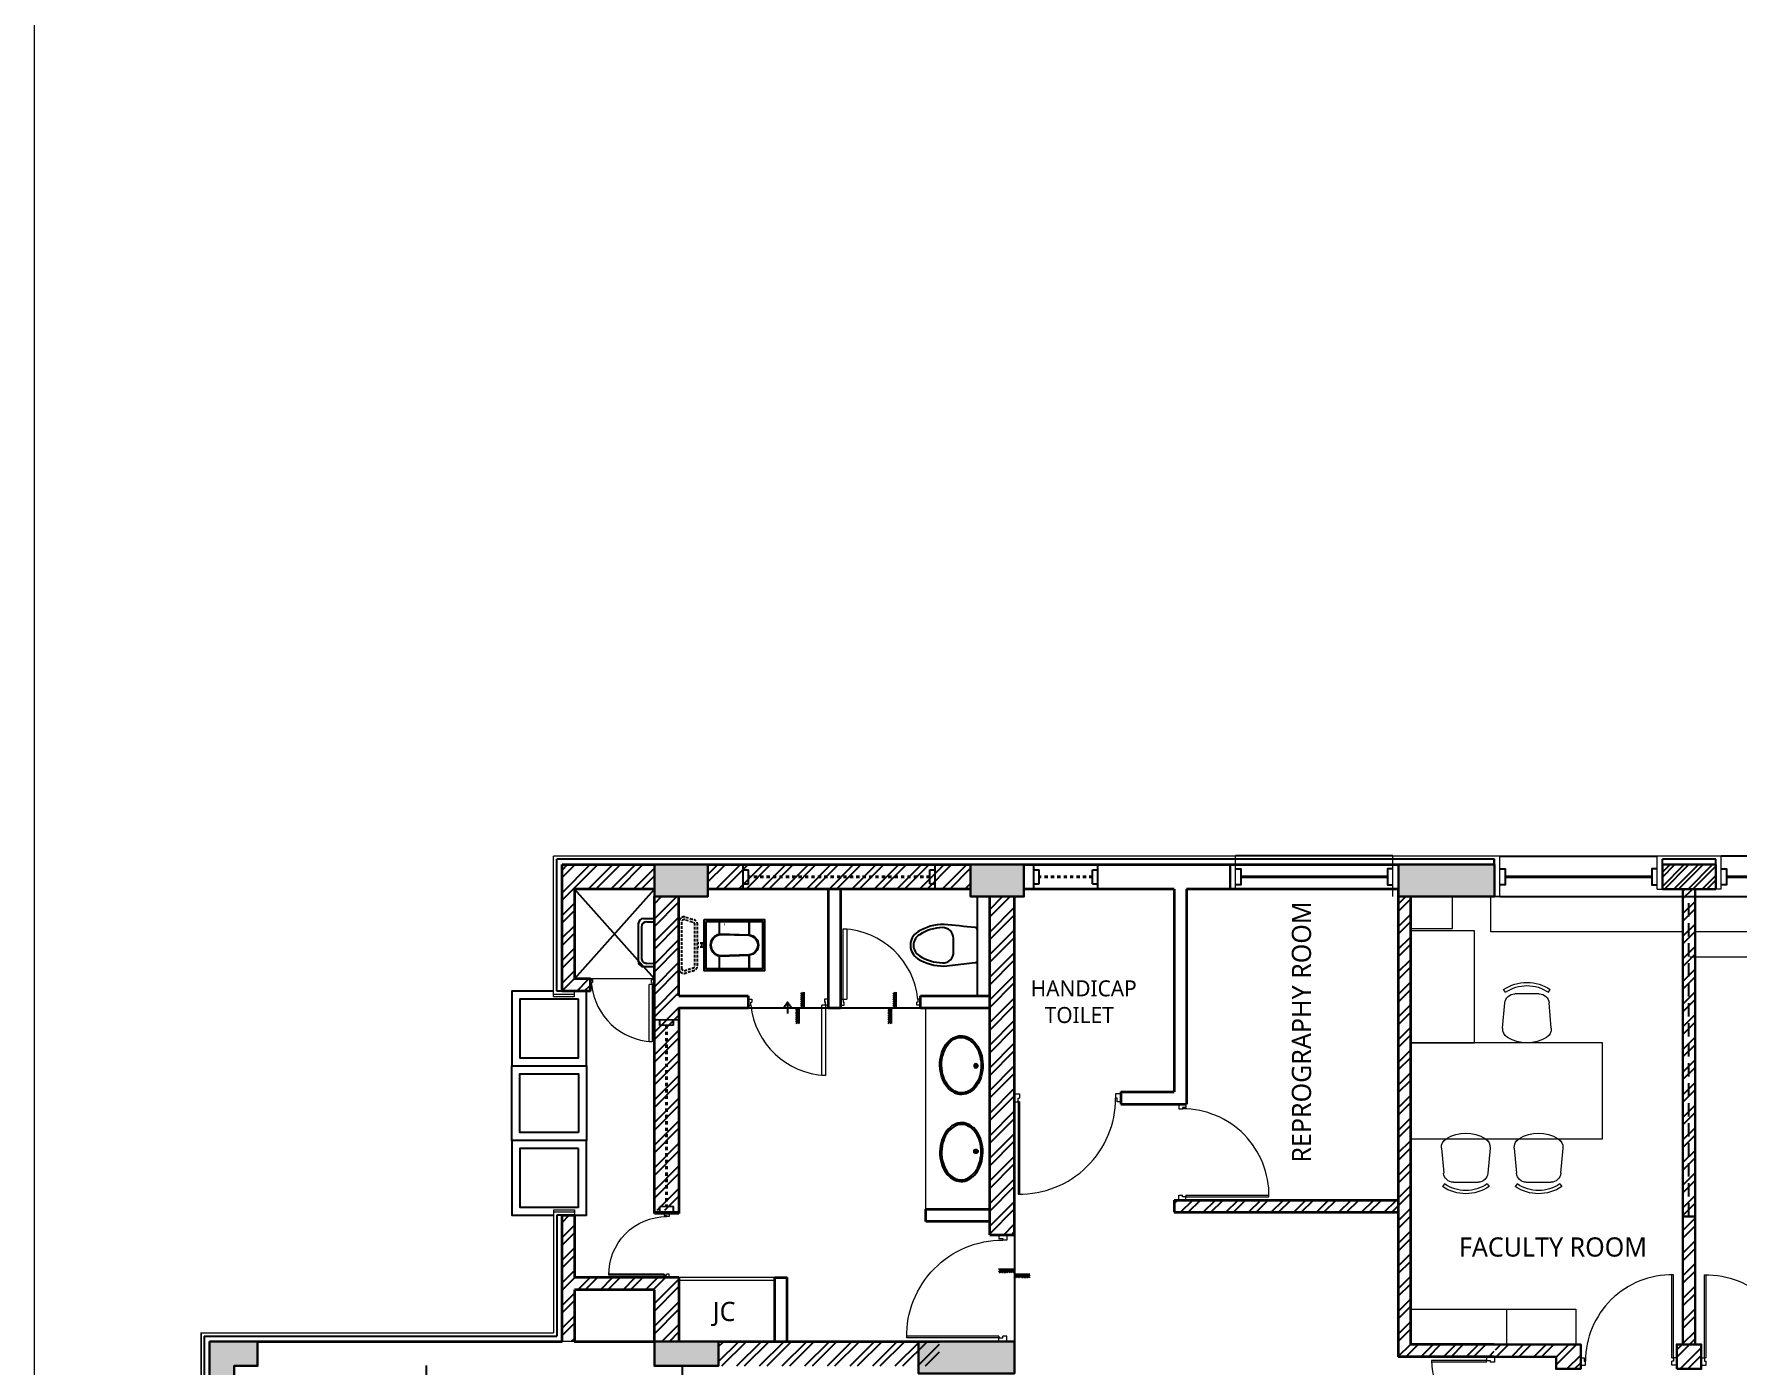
# Model space of a CAD drawing. Header units: millimetres. Extents: x 897770 to 1185420, y -692043 to -233237.
# Drawn here: x 898103 to 914076, y -358381 to -345895 of the extents above; entities that cross this region are included whole.
import ezdxf
from ezdxf.enums import TextEntityAlignment as Align

# ---------------------------------------------------------------- set-up
doc = ezdxf.new("R2010")
doc.units = ezdxf.units.MM
doc.header["$MEASUREMENT"] = 0
doc.header["$PDMODE"] = 67
for name, pattern in [('Dash', [6, 3, -3]), ('DASHED', [0.75, 0.5, -0.25]), ('HIDDEN', [0.375, 0.25, -0.125])]:
    doc.linetypes.add(name, pattern=pattern)
doc.layers.get('Defpoints').update_dxf_attribs({"color": 6})
for name, color, linetype in [('A-Anno Tags', 6, 'Continuous'), ('A-Elevation', 4, 'Continuous'), ('A-Sanitory', 8, 'Continuous'), ('A-Wall Patt', 8, 'Continuous'), ('A-Window', 4, 'Continuous'), ('S-Conc Patt', 9, 'Continuous')]:
    doc.layers.add(name, color=color, linetype=linetype)
for name, color, linetype, lineweight in [('A-Detail Lines', 8, 'Continuous', 25), ('A-Door', 4, 'Continuous', 9), ('A-Wall Sec', 1, 'Continuous', 30), ('A-WIN', 5, 'Continuous', 25), ('Ann_TitleBlock 2', 5, 'Continuous', 25), ('Anno_Tittleblock', 5, 'Continuous', 13), ('DW Tags', 7, 'Continuous', 13), ('ele l', 6, 'Continuous', 15), ('Fire pipe', 80, 'Continuous', 15), ('frntr', 32, 'Continuous', 13), ('I-Furniture', 34, 'Continuous', 13), ('P-SANR-FIXT', 6, 'Continuous', 9), ('S-Concrete', 40, 'Continuous', 30), ('ST CLADDING PLAN', 6, 'Continuous', 9), ('text', 7, 'Continuous', 5)]:
    doc.layers.add(name, color=color, linetype=linetype, lineweight=lineweight)
doc.styles.get("Standard").update_dxf_attribs({"font": 'trebuc.ttf'})
doc.styles.add('TITLE', font='swissel.ttf', dxfattribs={"height": 4.3})
doc.dimstyles.new('IIITD_WD_M @ 50', dxfattribs={"dimscale": 50, "dimtxt": 2, "dimasz": 0.5, "dimexe": 0.5, "dimexo": 0.25, "dimgap": 0.3, "dimtad": 1, "dimdec": 0, "dimrnd": 1, "dimzin": 0, "dimdsep": 46, "dimtxsty": 'Standard', "dimblk": 'ARCHTICK', "dimcen": 0.2, "dimdle": 1, "dimclrd": 8, "dimclre": 9, "dimadec": 0, "dimazin": 0, "dimtfac": 1, "dimtdec": 0, "dimtofl": 0, "dimtmove": 0, "dimatfit": 0, "dimfxl": 1, "dimtolj": 1, "dimtzin": 0, "dimlwd": -1, "dimlwe": -1, "dimarcsym": 0})
pattern_1 = [(45, (675, 5e-08), (-106.066017, 106.066017), []), (45, (745.71, 5e-08), (-106.066017, 106.066017), [])]

# ---------------------------------------------------------------- blocks, each defined once
blk = doc.blocks.new('ERGWERGWRWRG')
at = {"layer": 'A-Wall Patt'}
h = blk.add_hatch(dxfattribs=at)
h.set_pattern_fill('ANSI32', color=256, scale=250, style=0)
h.set_pattern_definition([(45, (2e-08, 500), (-66.291261, 66.291261), []), (45, (44.19, 500), (-66.291261, 66.291261), [])])
h.paths.add_polyline_path([(913368, -353681), (913368, -353911), (913868, -353911), (913868, -353681)])
at = {"layer": 'A-Detail Lines'}
for p, q in [((913868, -353631, 0), (913368, -353631, 0)), ((913368, -353681, 0), (913368, -353631, 0)), ((913868, -353681, 0), (913868, -353631, 0))]:
    blk.add_line(p, q, dxfattribs=at)
at = {"layer": 'A-Wall Sec', "elevation": 0}
blk.add_lwpolyline([(913368, -353911), (913368, -353681), (913868, -353681), (913868, -353911)], close=True, dxfattribs=at)
blk.add_lwpolyline([(913368, -353911), (913368, -353681), (913868, -353681), (913868, -353911)], close=True, dxfattribs=at)
at = {"layer": 'A-WIN', "color": 2, "lineweight": 40}
blk.add_line((915868, -353796), (913968, -353796, 0), dxfattribs=at)
at = {"layer": 'A-WIN', "color": 2, "lineweight": 40, "elevation": 0}
blk.add_lwpolyline([(911893, -353796), (913268, -353796)], dxfattribs=at)
blk.add_lwpolyline([(911893, -353796), (913268, -353796)], dxfattribs=at)
at = {"layer": 'A-Window'}
for p, q in [((915918, -353601, 0), (913918, -353601, 0)), ((911843, -353981, 0), (915918, -353981))]:
    blk.add_line(p, q, dxfattribs=at)
at = {"layer": 'A-Window', "elevation": 0}
for points in [[(911843, -353601), (913318, -353601)], [(911843, -353721), (911893, -353721), (911893, -353871), (911843, -353871)], [(913318, -353721), (913268, -353721), (913268, -353871), (913318, -353871)], [(913918, -353721), (913968, -353721), (913968, -353871), (913918, -353871)], [(915918, -353721), (915868, -353721), (915868, -353871), (915918, -353871)]]:
    blk.add_lwpolyline(points, dxfattribs=at)
at = {"layer": 'ST CLADDING PLAN'}
for p, q in [((911843, -353981), (911843, -353601)), ((913318, -353911, 0), (913318, -353601, 0)), ((913918, -353601, 0), (913318, -353601, 0)), ((913918, -353911, 0), (913918, -353601, 0)), ((915918, -353981, 0), (915918, -353601, 0)), ((913318, -353911, 0), (913368, -353911, 0)), ((913918, -353911, 0), (913868, -353911, 0)), ((911843, -353981, 0), (911793, -353981)), ((915918, -353981), (915968, -353981))]:
    blk.add_line(p, q, dxfattribs=at)
blk = doc.blocks.new('VENT IIITD ACAD 1900')
at = {"layer": 'A-Window'}
for p, q in [((955419, -358755, 0), (955479, -358533, 0)), ((955466, -358581, 0), (955514, -358594, 0)), ((955481, -358720, 0), (955514, -358594, 0)), ((955432, -358707, 0), (955481, -358720, 0)), ((957123, -359160, 0), (957156, -359034, 0)), ((957156, -359034, 0), (957205, -359047, 0)), ((957158, -359221, 0), (957218, -358999, 0)), ((957123, -359160, 0), (957171, -359173, 0))]:
    blk.add_line(p, q, dxfattribs=at)
at = {"layer": 'A-Window', "color": 2, "linetype": 'Dash', "lineweight": 40, "ltscale": 10}
blk.add_line((957140, -359097, 0), (955497, -358657, 0), dxfattribs=at)
blk = doc.blocks.new('ERGTERGER')
at = {"layer": 'A-Window'}
for p, q in [((958058, -359462, 0), (958117, -359240, 0)), ((958104, -359288, 0), (958152, -359301, 0)), ((958119, -359427, 0), (958152, -359301, 0)), ((958070, -359414, 0), (958119, -359427, 0)), ((958602, -359556, 0), (958635, -359430, 0)), ((958635, -359430, 0), (958684, -359443, 0)), ((958637, -359617, 0), (958697, -359395, 0)), ((958602, -359556, 0), (958650, -359569, 0))]:
    blk.add_line(p, q, dxfattribs=at)
at = {"layer": 'A-Window', "color": 2, "linetype": 'Dash', "lineweight": 40, "ltscale": 10}
blk.add_line((958619, -359493, 0), (958136, -359364, 0), dxfattribs=at)
blk = doc.blocks.new('ABL_Door_S - 1000 x 2100-11-3 Second Floor Lvl')
at = {"layer": 'A-Door'}
blk.add_arc((-450, -2.5), 900, 269.04503, 0, dxfattribs=at)
at = {"layer": 'ele l'}
for p, q in [((-500, 37.5), (-450, 37.5)), ((-500, -37.5), (-500, 37.5)), ((-450, 37.5), (-450, -2.5)), ((450, 37.5), (450, -2.5)), ((500, 37.5), (450, 37.5)), ((500, -37.5), (500, 37.5)), ((-500, -37.5), (-465, -37.5)), ((-465, -2.5), (-450, -2.5)), ((-465, -37.5), (-465, -2.5)), ((-465, -37.5), (-465, -902.4)), ((-450, -37.5), (-465, -37.5)), ((-450, -37.5), (-450, -902.5)), ((465, -2.5), (450, -2.5)), ((465, -37.5), (465, -2.5)), ((500, -37.5), (465, -37.5))]:
    blk.add_line(p, q, dxfattribs=at)
blk = doc.blocks.new('Flush - 750 x 2100 mm-11-03_ff')
at = {"layer": 'A-Door'}
blk.add_arc((360, 24), 734, 185.7462, 267.6231, dxfattribs=at)
at = {"layer": 'ele l'}
for p, q in [((-395, 6), (-360, 6)), ((-395, 6), (-395, -50)), ((-360, 6), (-360, -24)), ((320, 6), (320, -24)), ((355, 6), (320, 6)), ((355, 6), (355, -50)), ((-395, -50), (-370, -50)), ((-370, -24), (-360, -24)), ((-370, -50), (-370, -24)), ((330, -50), (295, -50)), ((295, -710), (295, -50)), ((330, -24), (320, -24)), ((330, -50), (330, -24)), ((330, -50), (330, -710)), ((355, -50), (330, -50)), ((330, -710), (295, -710))]:
    blk.add_line(p, q, dxfattribs=at)
blk = doc.blocks.new('basin2')
for points in [[(278, -206, 0.12976), (261, -133, 0.106426), (201, -63, 0.084431), (116, -18, 0.073534), (7, 0, 0.073534), (-102, -14, 0.084431), (-188, -55, 0.106426), (-251, -122, 0.12976), (-272, -195, 0.12976), (-254, -269, 0.106426), (-194, -339, 0.084431), (-109, -383, 0.073534), (-1, -402, 0.073534), (108, -388, 0.084431), (195, -347, 0.106426), (258, -279, 0.12976)], [(263, -201, 0.119977), (247, -140, 0.106426), (192, -75, 0.084431), (111, -33, 0.073534), (7, -15, 0.073534), (-97, -28, 0.084431), (-180, -67, 0.106426), (-238, -130, 0.12976), (-257, -196, 0.009633), (-257, -201, 0.119977), (-240, -262, 0.106426), (-185, -327, 0.084431), (-104, -369, 0.073534), (0, -387, 0.073534), (104, -373, 0.084431), (187, -334, 0.106426), (245, -272, 0.12976), (263, -206, 0.009633)]]:
    blk.add_lwpolyline(points, format="xyb", close=True)
for radius in [17.8, 12.2]:
    blk.add_circle((-4, -64), radius)
blk = doc.blocks.new('weweewwer')
at = {"layer": 'A-Detail Lines'}
for p, q in [((958916, -372539, 0), (958848, -372521, 0)), ((958953, -372518, 0), (958856, -372492, 0)), ((958876, -372881, 0), (958951, -372600, 0)), ((958897, -372917, 0), (958988, -372579, 0)), ((958836, -372953, 0), (958740, -372927, 0)), ((958815, -372916, 0), (958747, -372898, 0))]:
    blk.add_line(p, q, dxfattribs=at)
for centre, start, end in [((958903, -372588, 0), 345, 75), ((958940, -372566, 0), 345, 75), ((958828, -372868, 0), 255, 345), ((958849, -372904, 0), 255, 345)]:
    blk.add_arc(centre, 50, start, end, dxfattribs=at)
blk = doc.blocks.new('WC India')
at = {"linetype": 'DASHED', "ltscale": 50}
for p, q in [((-1392966, 276690), (-1392966, 276740)), ((-1392930, 276690), (-1392930, 276740))]:
    blk.add_line(p, q, dxfattribs=at)
for points in [[(-1393213, 276866), (-1393188, 276790, 0.414214), (-1393138, 276740), (-1392758, 276740, 0.414214), (-1392708, 276790), (-1392683, 276866, 0.414214), (-1392733, 276916), (-1393163, 276916, 0.414214)], [(-1393188, 276866), (-1393163, 276790, 0.414214), (-1393138, 276765), (-1392758, 276765, 0.414214), (-1392733, 276790), (-1392708, 276866, 0.414214), (-1392733, 276891), (-1393163, 276891, 0.414214)]]:
    blk.add_lwpolyline(points, format="xyb", close=True, dxfattribs=at)
for points in [[(-1392708, 276678), (-1392708, 276114), (-1393188, 276114), (-1393188, 276678)], [(-1392726, 276660), (-1392726, 276132), (-1393170, 276132), (-1393170, 276660)]]:
    blk.add_lwpolyline(points, close=True)
blk.add_lwpolyline([(-1392966, 276678), (-1392966, 276702), (-1392930, 276702), (-1392930, 276678)])
blk.add_lwpolyline([(-1392842, 276534), (-1392850, 276258, -0.899983), (-1393044, 276258), (-1393054, 276533, -0.799392)], format="xyb", close=True)
at = {"layer": 'A-Detail Lines'}
blk.add_lwpolyline([(-1392848, 276533), (-1392856, 276258, -0.897689), (-1393038, 276259), (-1393048, 276533, -0.793494), (-1392848, 276533)], format="xyb", close=True, dxfattribs=at)
at = {"layer": 'S-Conc Patt'}
for p, q in [((-1393170, 276534), (-1393054, 276534)), ((-1392842, 276534), (-1392726, 276534)), ((-1393044, 276258), (-1393170, 276258)), ((-1393170, 276258), (-1393044, 276258)), ((-1392850, 276258), (-1392726, 276258)), ((-1392726, 276258), (-1392850, 276258))]:
    blk.add_line(p, q, dxfattribs=at)
blk = doc.blocks.new('_ArchTick')
at = {"color": 0, "linetype": 'ByBlock', "const_width": 0.15}
blk.add_lwpolyline([(-0.5, -0.5), (0.5, 0.5)], dxfattribs=at)
blk = doc.blocks.new('Big Door Garbage')
at = {"layer": 'A-Detail Lines', "lineweight": 18}
for centre, radius, start, end in [((-12515, 128703), 515, 270, 3.8969), ((-11085, 128703), 915, 177.8078, 270)]:
    blk.add_arc(centre, radius, start, end, dxfattribs=at)
at = {"layer": 'ele l', "lineweight": 18}
for p, q in [((-12550, 128778), (-12500, 128778)), ((-12550, 128703), (-12550, 128778)), ((-12500, 128778), (-12500, 128738)), ((-11100, 128778), (-11100, 128738)), ((-11050, 128778), (-11100, 128778)), ((-11050, 128703), (-11050, 128778)), ((-12550, 128703), (-12515, 128703)), ((-12515, 128738), (-12500, 128738)), ((-12515, 128703), (-12515, 128738)), ((-12515, 128703), (-12515, 128188)), ((-12499, 128703), (-12515, 128703)), ((-12499, 128703), (-12499, 128188)), ((-11101, 128703), (-11101, 127788)), ((-11101, 128703), (-11085, 128703)), ((-11085, 128738), (-11100, 128738)), ((-11085, 128703), (-11085, 128738)), ((-11050, 128703), (-11085, 128703)), ((-11085, 128703), (-11085, 127788))]:
    blk.add_line(p, q, dxfattribs=at)
blk = doc.blocks.new('A$C5A220077')
at = {"layer": 'A-WIN', "color": 2, "lineweight": 40, "elevation": 0}
for points in [[(-22, 13812), (-1397, 13812)], [(-22, 13812), (-1397, 13812)], [(-22, 312), (-1397, 312)], [(-22, 312), (-1397, 312)]]:
    blk.add_lwpolyline(points, dxfattribs=at)
at = {"layer": 'A-Window'}
blk.add_line((28, 497, 0), (-3432, 497, 0), dxfattribs=at)
at = {"layer": 'A-Window', "elevation": 0}
for points in [[(28, 14007), (-1447, 14007)], [(-1447, 13887), (-1397, 13887), (-1397, 13737), (-1447, 13737)], [(28, 13887), (-22, 13887), (-22, 13737), (28, 13737)], [(-1447, 237), (-1397, 237), (-1397, 387), (-1447, 387)], [(28, 237), (-22, 237), (-22, 387), (28, 387)], [(28, 117), (-1447, 117)]]:
    blk.add_lwpolyline(points, dxfattribs=at)
at = {"layer": 'ST CLADDING PLAN'}
for p, q in [((-1445, 14007, 0), (-1447, 14007, 0)), ((-1447, 13697, 0), (-1447, 14007, 0)), ((28, 13627, 0), (28, 14007, 0)), ((-1447, 13697, 0), (-1497, 13697, 0)), ((28, 497, 0), (28, 117, 0)), ((28, 497, 0), (78, 497, 0)), ((-1447, 427, 0), (-3432, 427, 0)), ((-1447, 427, 0), (-1497, 427, 0)), ((-1447, 427, 0), (-1497, 427, 0)), ((-1447, 427, 0), (-1447, 117, 0)), ((-1447, 427, 0), (-1447, 117, 0)), ((-1447, 427, 0), (-1447, 117, 0))]:
    blk.add_line(p, q, dxfattribs=at)
blk = doc.blocks.new('chair1')
at = {"layer": 'frntr'}
for p, q in [((-320, 228), (-84, 207)), ((16, 201), (42, 219)), ((1, 115), (1, -115)), ((-320, -228), (-84, -207)), ((16, -201), (42, -219))]:
    blk.add_line(p, q, dxfattribs=at)
for centre, radius, start, end in [((-108, 0), 351, 148.407, 211.593), ((-328, 135), 92.9, 85.0303, 148.407), ((-92, 115), 92.9, 0, 85.0303), ((-278, 0), 356, 325.6197, 34.3803), ((-278, 0), 387, 325.6197, 34.3803), ((-92, -115), 92.9, 274.9697, 0), ((-328, -135), 92.9, 211.593, 274.9697)]:
    blk.add_arc(centre, radius, start, end, dxfattribs=at)
blk = doc.blocks.new('IIITD WD A1- L Format Library')
at = {"layer": 'Anno_Tittleblock', "color": 5}
blk.add_lwpolyline([(0, -7.57), (775, -7.57), (775, 573.91), (0, 573.91)], close=True, dxfattribs=at)
at = {"style": 'TITLE'}
for tag, p, height in [('PROJECT NAME 1', (779.17, 137.4), 2.98), ('PROJECT NAME 2', (779.17, 132.23), 2.98), ('PROJECT_NAME_3', (779.17, 127.37), 2.98), ('1:100@A1', (818.06, 91.92), 2.25), ('A-2.03', (844.81, 84.28), 4), ('03.04.11', (821.96, 84.64), 2.25), ('AC', (827.5, 76.14), 2.25), ('A', (858.85, 75.94), 3.66)]:
    blk.add_attdef(tag, p, '', height=height, dxfattribs=at)
for p in [(780.3, 113.01), (780.3, 106.37)]:
    blk.add_attdef('FIRST FLOOR PLAN', text='', height=3.39, dxfattribs=at).set_placement(p, align=Align.TOP_LEFT)
blk = doc.blocks.new('block lft')
at = {"layer": 'S-Conc Patt'}
for points in [[(802865, -274226), (802865, -274526), (803365, -274526), (803365, -274226)], [(805830, -274226), (805830, -274526), (806330, -274526), (806330, -274226)], [(810740, -274526), (810740, -274226), (809840, -274226), (809840, -274526)], [(798695, -278696), (799145, -278696), (799145, -278926), (798925, -278926), (798925, -279146), (798695, -279146)], [(803465, -278926), (803465, -278696), (802865, -278696), (802865, -278926)], [(805340, -278696), (805340, -278996), (806240, -278996), (806240, -278696)]]:
    blk.add_hatch(color=256, dxfattribs=at).paths.add_polyline_path(points)
at = {"layer": 'S-Concrete'}
for points in [[(802865, -274226), (802865, -274526), (803365, -274526), (803365, -274226)], [(809840, -274226), (809840, -274526), (810740, -274526), (810740, -274226)], [(798695, -278696), (799145, -278696), (799145, -278926), (798925, -278926), (798925, -279146), (798695, -279146)]]:
    blk.add_lwpolyline(points, close=True, dxfattribs=at)
at = {"layer": 'S-Concrete', "elevation": 0}
for points in [[(805830, -274226), (805830, -274526), (806330, -274526), (806330, -274226)], [(802865, -278696), (802865, -278926), (803465, -278926), (803465, -278696)], [(805340, -278696), (805340, -278996), (806240, -278996), (806240, -278696)]]:
    blk.add_lwpolyline(points, close=True, dxfattribs=at)
blk = doc.blocks.new('block rt lft')
at = {"color": 6}
blk.add_blockref('block lft', (0, 0), dxfattribs=at)
blk = doc.blocks.new('*D1880')
at = {"layer": 'Defpoints', "color": 0, "transparency": 16777216}
for p in [(913675, -354311, 0), (916360, -354311, 0), (916360, -354546)]:
    blk.add_point(p, dxfattribs=at)
at = {"layer": 'P-SANR-FIXT', "color": 9, "transparency": 16777216}
for p, q in [((913675, -354323), (913675, -354571)), ((916360, -354323), (916360, -354571))]:
    blk.add_line(p, q, dxfattribs=at)
at = {"layer": 'P-SANR-FIXT', "color": 8, "transparency": 16777216}
blk.add_line((913625, -354546), (916410, -354546), dxfattribs=at)
at = {"layer": 'P-SANR-FIXT', "color": 8, "transparency": 16777216, "xscale": 25, "yscale": 25, "zscale": 25, "rotation": 180}
blk.add_blockref('_ArchTick', (913675, -354546), dxfattribs=at)
at = {"layer": 'P-SANR-FIXT', "color": 8, "transparency": 16777216, "xscale": 25, "yscale": 25, "zscale": 25}
blk.add_blockref('_ArchTick', (916360, -354546), dxfattribs=at)
at = {"layer": 'P-SANR-FIXT', "color": 0, "transparency": 16777216, "insert": (915018, -354480), "char_height": 100, "attachment_point": 5}
blk.add_mtext('\\A1;2685', dxfattribs=at)
blk = doc.blocks.new('wtrtrwtw')
at = {"layer": 'A-Detail Lines'}
h = blk.add_hatch(dxfattribs=at)
h.set_pattern_fill('ANSI31', color=256, scale=100, angle=270, style=0)
h.set_pattern_definition([(45, (874523.76, -363761.776), (8.838835, -8.838835), [])])
h.paths.add_polyline_path([(905275, -355026), (905275, -355172), (905245, -355172), (905245, -355026)])
h.paths.add_polyline_path([(905321, -354879), (905321, -355026), (905291, -355026), (905291, -354879)])
h = blk.add_hatch(dxfattribs=at)
h.set_pattern_fill('ANSI31', color=256, scale=100, angle=270, style=0)
h.set_pattern_definition([(45, (875388.76, -363761.776), (8.838835, -8.838835), [])])
h.paths.add_polyline_path([(906140, -355026), (906140, -355172), (906110, -355172), (906110, -355026)])
h.paths.add_polyline_path([(906186, -354879), (906186, -355026), (906156, -355026), (906156, -354879)])
h = blk.add_hatch(dxfattribs=at)
h.set_pattern_fill('ANSI31', color=256, scale=100, style=0)
h.set_pattern_definition([(135, (916028.748, -388274.853), (8.838835, 8.838835), [])])
h.paths.add_polyline_path([(907293, -357524), (907439, -357524), (907439, -357554), (907293, -357554)])
h.paths.add_polyline_path([(907146, -357478), (907293, -357478), (907293, -357508), (907146, -357508)])
at = {"layer": 'A-Wall Patt'}
h = blk.add_hatch(dxfattribs=at)
h.set_pattern_fill('ANSI32', color=256, scale=400, style=0)
h.set_pattern_definition([(45, (16159.77, 11801.89), (-106.066017, 106.066017), []), (45, (16230.49, 11801.89), (-106.066017, 106.066017), [])])
h.paths.add_polyline_path([(903168, -354753), (903318, -354753), (903318, -354761), (903310, -354761), (903310, -354807), (903318, -354807), (903318, -354868), (903283, -354868), (903283, -354868), (903168, -354868)], flags=17)
h.paths.add_polyline_path([(903053, -353681), (903918, -353681), (903918, -353911), (903168, -353911), (903168, -354868), (903053, -354868)])
h = blk.add_hatch(dxfattribs=at)
h.set_pattern_fill('ANSI32', color=256, scale=400, style=0)
h.set_pattern_definition([(45, (903137.84, -357091.83), (-106.066, 106.066), []), (45, (903208.55, -357091.83), (-106.066, 106.066), [])])
h.paths.add_polyline_path([(903168, -356968), (903053, -356968), (903053, -358151), (903168, -358151), (903168, -357551)])
h.paths.add_polyline_path([(903812, -357551), (903918, -357551), (903918, -357666), (903832, -357666)])
h.paths.add_polyline_path([(903812, -357551), (903832, -357666), (903253, -357666), (903274, -357551)])
h.paths.add_polyline_path([(903168, -357551), (903274, -357551), (903253, -357666), (903168, -357666)])
h.paths.add_polyline_path([(903918, -357551), (904148, -357551), (904148, -358151), (903918, -358151)])
h.paths.add_polyline_path([(904148, -356921), (903918, -356921), (903918, -353981), (904148, -353981)])
blk.add_line((903168, -358151, 0), (903053, -358151, 0))
at = {"layer": 'A-Detail Lines'}
for p, q in [((903168, -354753, 0), (903918, -353911, 0)), ((903918, -354753, 0), (903168, -353911, 0)), ((905321, -355026, 0), (905321, -354877, 0)), ((906186, -355026, 0), (906186, -354877, 0)), ((905275, -355172, 0), (905275, -355026, 0)), ((906413, -355026, 0), (905663, -355026, 0)), ((906140, -355172, 0), (906140, -355026, 0)), ((907293, -357151, 0), (907293, -358151, 0)), ((907293, -357478, 0), (907144, -357478, 0)), ((907439, -357524, 0), (907293, -357524, 0))]:
    blk.add_line(p, q, dxfattribs=at)
at = {"layer": 'A-Door'}
blk.add_line((903918, -354753, 0), (903168, -354753, 0), dxfattribs=at)
at = {"layer": 'A-Elevation'}
blk.add_line((905548, -355026, 0), (904798, -355026, 0), dxfattribs=at)
at = {"layer": 'A-Elevation', "elevation": 0}
for points in [[(902973, -354866), (902583, -354866), (902583, -355566), (903283, -355566), (903283, -354866), (903168, -354866)], [(903168, -356966), (903283, -356966), (903283, -356266), (902583, -356266), (902583, -356966), (902973, -356966)]]:
    blk.add_lwpolyline(points, dxfattribs=at)
for points in [[(903208, -354941), (902658, -354941), (902658, -355491), (903208, -355491)], [(903283, -356266), (902583, -356266), (902583, -355566), (903283, -355566)], [(903208, -356191), (902658, -356191), (902658, -355641), (903208, -355641)], [(903208, -356341), (902658, -356341), (902658, -356891), (903208, -356891)]]:
    blk.add_lwpolyline(points, close=True, dxfattribs=at)
at = {"layer": 'A-Sanitory'}
blk.add_line((906948, -354911, 0), (906948, -353981, 0), dxfattribs=at)
at = {"layer": 'A-Sanitory', "linetype": 'ByBlock', "elevation": 0}
for points in [[(906633, -354632), (906926, -354600, 0.384412), (906948, -354576), (906947, -354296, 0.383904), (906925, -354271, 0.001434), (906633, -354242, 0.140641), (906387, -354312, 0.259738), (906318, -354438, 0.259738), (906388, -354563, 0.139471)], [(906723, -354501), (906722, -354372, 0.422961), (906619, -354272, 0.13189), (906403, -354338, 0.259738), (906348, -354438, 0.259738), (906403, -354537, 0.13189), (906620, -354602, 0.422961)]]:
    blk.add_lwpolyline(points, format="xyb", close=True, dxfattribs=at)
at = {"layer": 'A-Sanitory', "linetype": 'ByBlock'}
for centre, start, end in [((904579, -354267, 0), 89.6428, 95.5217), ((906631, -354267, 0), 84.4783, 90.3572)]:
    blk.add_arc(centre, 25, start, end, dxfattribs=at)
at = {"layer": 'A-Wall Patt'}
for p, q in [((903003, -354866, 0), (903003, -353631, 0)), ((911793, -353631, 0), (903003, -353631, 0)), ((903003, -354868, 0), (903003, -353631, 0)), ((911793, -353681), (911793, -353631, 0)), ((903053, -354866, 0), (903003, -354866, 0)), ((903003, -356966, 0), (903003, -358101, 0)), ((903053, -356966, 0), (903003, -356966, 0)), ((903003, -356968, 0), (903003, -358101, 0)), ((899698, -358101, 0), (903003, -358101, 0)), ((899698, -358101, 0), (899698, -358601))]:
    blk.add_line(p, q, dxfattribs=at)
at = {"layer": 'A-Wall Sec', "lineweight": 35}
for p, q in [((903053, -354868, 0), (903053, -353681, 0)), ((903053, -353681, 0), (903918, -353681, 0)), ((903918, -353911, 0), (903168, -353911, 0)), ((903168, -353911, 0), (903168, -354753, 0)), ((905548, -353911, 0), (905548, -355026, 0)), ((905663, -353911, 0), (905663, -355026, 0)), ((903918, -356951, 0), (903918, -353981, 0)), ((904148, -354911, 0), (904148, -353981, 0)), ((903318, -354753, 0), (903168, -354753, 0)), ((903318, -354868, 0), (903318, -354753, 0)), ((903318, -354868, 0), (903053, -354868, 0)), ((904148, -354911, 0), (904798, -354911, 0)), ((904798, -354911, 0), (904798, -355026, 0)), ((906413, -354911, 0), (907063, -354911, 0)), ((906413, -355026, 0), (906413, -354911, 0)), ((904798, -355026, 0), (904148, -355026, 0)), ((904148, -355026, 0), (904148, -356951, 0)), ((905663, -355026, 0), (905548, -355026, 0)), ((907063, -355026, 0), (906413, -355026, 0)), ((903053, -358151, 0), (903053, -356968, 0)), ((903053, -356968, 0), (903168, -356968, 0)), ((903168, -356968, 0), (903168, -357551, 0)), ((904148, -356951, 0), (903918, -356951, 0)), ((906463, -357026, 0), (906463, -356911, 0)), ((906463, -356911, 0), (907063, -356911, 0)), ((907063, -357026, 0), (906463, -357026, 0)), ((904148, -357551, 0), (903168, -357551, 0)), ((904148, -357551, 0), (903918, -357551, 0)), ((904148, -357551, 0), (904148, -358151, 0)), ((904148, -357551, 0), (904148, -358151, 0)), ((905048, -357551, 0), (905163, -357551, 0)), ((905048, -358151, 0), (905048, -357551, 0)), ((905163, -358151, 0), (905163, -357551, 0)), ((903168, -357666, 0), (903168, -358151, 0)), ((903918, -357666, 0), (903168, -357666, 0)), ((903918, -358151, 0), (903918, -357666, 0))]:
    blk.add_line(p, q, dxfattribs=at)
at = {"layer": 'ele l'}
for p, q in [((906463, -356911, 0), (906463, -355026, 0)), ((905048, -357551, 0), (904148, -357551, 0)), ((905048, -357581, 0), (904148, -357581, 0))]:
    blk.add_line(p, q, dxfattribs=at)
at = {"layer": 'ST CLADDING PLAN'}
for p, q in [((902973, -354916, 0), (902973, -353601, 0)), ((911843, -353601, 0), (902973, -353601, 0)), ((902973, -354898, 0), (902973, -353601, 0)), ((903168, -354898, 0), (902973, -354898, 0)), ((902973, -354916, 0), (903168, -354916, 0)), ((903168, -354916, 0), (903168, -354866, 0)), ((903168, -354898, 0), (903168, -354868, 0)), ((902973, -356916, 0), (902973, -358071, 0)), ((902973, -356916, 0), (903168, -356916, 0)), ((903168, -356938, 0), (902973, -356938, 0)), ((902973, -356938, 0), (902973, -358071, 0)), ((903168, -356916, 0), (903168, -356966, 0)), ((903168, -356938, 0), (903168, -356968, 0)), ((899668, -358071), (902973, -358071, 0)), ((899668, -358071), (899668, -358651))]:
    blk.add_line(p, q, dxfattribs=at)
at = {"layer": 'A-Door', "extrusion": (0, 0, -1), "xscale": -1, "zscale": -1, "rotation": 180}
blk.add_blockref('Flush - 750 x 2100 mm-11-03_ff', (-906018, -354994, 0), dxfattribs=at)
at = {"layer": 'A-Door', "xscale": 0.810000000003619, "yscale": 0.810000000003619, "zscale": 0.810000000003619}
blk.add_blockref('Flush - 750 x 2100 mm-11-03_ff', (903630, -354766, 0), dxfattribs=at)
at = {"layer": 'A-Door', "extrusion": (0, 0, -1), "xscale": -1, "zscale": -1}
blk.add_blockref('Flush - 750 x 2100 mm-11-03_ff', (-905193, -354948, 0), dxfattribs=at)
at = {"layer": 'A-Door', "xscale": -0.6, "yscale": 0.6, "zscale": 0.6, "rotation": 269.9999866820328}
blk.add_blockref('ABL_Door_S - 1000 x 2100-11-3 Second Floor Lvl', (904033, -357251, 0), dxfattribs=at)
at = {"layer": 'A-Door', "xscale": -1, "rotation": 270}
blk.add_blockref('ABL_Door_S - 1000 x 2100-11-3 Second Floor Lvl', (907186, -357651, 0), dxfattribs=at)
at = {"layer": 'A-Sanitory'}
for name, p, rotation in [('WC India', (1181064, 1038512, 0), 90), ('basin2', (906997, -356373, 0), 270)]:
    blk.add_blockref(name, p, dxfattribs=dict(at, rotation=rotation))
at = {"layer": 'A-Sanitory', "xscale": -1, "rotation": 270}
blk.add_blockref('basin2', (906997, -355564, 0), dxfattribs=at)
at = {"layer": 'A-Window', "ltscale": 5}
for name, p, rotation in [('VENT IIITD ACAD 1900', (-110967, -254661, 0), 15.00000000182676), ('ERGTERGER', (-110973, -254661, 0), 15.00000000182676), ('VENT IIITD ACAD 1900', (804898, -1372655, 0), 105.000000003555), ('VENT IIITD ACAD 1900', (804898, -1372655, 0), 105.000000003555)]:
    blk.add_blockref(name, p, dxfattribs=dict(at, rotation=rotation))
at = {"layer": 'ele l', "rotation": 195.0000000000601}
blk.add_blockref('weweewwer', (1926509, -466266, 0), dxfattribs=at)
at = {"layer": 'A-Anno Tags'}
blk.add_text('JC', height=180, dxfattribs=at).set_placement((904466, -357960, 0))
blk.add_leader([(905167, -354970, 0), (905167, -355078, 0)], dimstyle='IIITD_WD_M @ 50', override={"dimasz": 1, "dimclrd": 256, "dimldrblk": 'Open90', "dimfxl": 2, "dimfxlon": 1}, dxfattribs=at)

msp = doc.modelspace()

# ---------------------------------------------------------------- hatches: boundary and pattern name
at = {"layer": 'A-Wall Patt'}
h = msp.add_hatch(dxfattribs=at)
h.set_pattern_fill('ANSI32', color=256, scale=400, style=0)
h.set_pattern_definition(pattern_1)
h.paths.add_polyline_path([(904417.5, -353910.6), (904417.5, -353680.6), (906882.5, -353680.6), (906882.5, -353910.6)])
h = msp.add_hatch(dxfattribs=at)
h.set_pattern_fill('ANSI32', color=256, scale=400, style=0)
h.paths.add_polyline_path([(913675, -353910.6), (913560.1, -353910.6), (913559.7, -358179.4), (913674.7, -358179.4)])
h = msp.add_hatch(dxfattribs=at)
h.set_pattern_fill('ANSI32', color=256, scale=400, style=0)
h.set_pattern_definition([(45, (675, -0.0007), (-106.066017, 106.066017), []), (45, (745.71, -0.0007), (-106.066017, 106.066017), [])])
h.paths.add_polyline_path([(907292.5, -357150.6), (907292.5, -353980.6), (907062.5, -353980.6), (907062.5, -357150.6)])
h = msp.add_hatch(dxfattribs=at)
h.set_pattern_fill('ANSI32', color=256, scale=400, style=0)
h.paths.add_polyline_path([(910892.5, -353980.6), (910892.5, -358294.4), (911792.5, -358294.4), (911792.5, -358179.4), (911007.5, -358179.4), (911007.5, -353980.6)])
h = msp.add_hatch(dxfattribs=at)
h.set_pattern_fill('ANSI32', color=256, scale=400, style=0)
h.paths.add_polyline_path([(910892.5, -356825.6), (908792.5, -356825.6), (908792.5, -356940.6), (910892.5, -356940.6)])
h = msp.add_hatch(dxfattribs=at)
h.set_pattern_fill('ANSI32', color=256, scale=400, style=0)
h.set_pattern_definition(pattern_1)
h.paths.add_polyline_path([(906592.5, -358380.6), (906592.5, -358150.6), (904517.5, -358150.6), (904517.5, -358380.6)])
h = msp.add_hatch(dxfattribs=at)
h.set_pattern_fill('ANSI32', color=256, scale=400, style=0)
h.paths.add_polyline_path([(912602.2, -358179.5), (911804.9, -358179.6), (911804.9, -358294.4), (912372.2, -358294.4), (912372.2, -358409.4), (912602.2, -358409.4)])
h = msp.add_hatch(dxfattribs=at)
h.set_pattern_fill('ANSI32', color=256, scale=400, style=0)
h.paths.add_polyline_path([(913502.2, -358409.4), (913732.2, -358409.4), (913732.2, -358179.4), (913502.2, -358179.4)])

# ---------------------------------------------------------------- linework, layer by layer
at = {"layer": 'A-Elevation', "linetype": 'Dash', "ltscale": 30}
msp.add_line((901777.5, -358376.2, 0), (901777.5, -359880.6, 0), dxfattribs=at)
at = {"layer": 'A-Elevation'}
msp.add_line((904177.5, -358380.6, 0), (904177.5, -359880.6, 0), dxfattribs=at)
at = {"layer": 'A-Wall Patt'}
for p, q in [((911792.5, -353680.6, 0), (911792.5, -353630.6, 0)), ((911792.5, -353680.6, 0), (911792.5, -353630.6, 0)), ((899697.5, -358100.6, 0), (903002.5, -358100.6, 0)), ((899697.5, -358100.6, 0), (899697.5, -358600.6, 0))]:
    msp.add_line(p, q, dxfattribs=at)
at = {"layer": 'A-Wall Sec', "lineweight": 35}
for p, q in [((904417.5, -353680.6, 0), (906882.5, -353680.6, 0)), ((904417.5, -353680.6, 0), (906882.5, -353680.6, 0)), ((907382.5, -353680.6, 0), (910892.5, -353680.6, 0)), ((907382.5, -353680.6, 0), (910892.5, -353680.6, 0)), ((906882.5, -353910.6, 0), (904417.5, -353910.6, 0)), ((905899, -353910.6, 0), (905784, -353910.6, 0)), ((908716.5, -353910.6, 0), (907382.5, -353910.6, 0)), ((908792.5, -353910.6, 0), (908716.5, -353910.6, 0)), ((908792.5, -353910.6, 0), (908792.5, -355810.6, 0)), ((910892.5, -353910.6, 0), (908907.5, -353910.6, 0)), ((908907.5, -353910.6, 0), (908907.5, -355925.6, 0)), ((910892.5, -353910.6, 0), (910892.5, -356825.6, 0)), ((910892.5, -353910.6, 0), (910892.5, -358294.4, 0)), ((907062.5, -356910.6, 0), (907062.5, -353980.6, 0)), ((907292.5, -353980.6, 0), (907292.5, -357150.6, 0)), ((911007.5, -353980.6, 0), (911007.5, -358179.4, 0)), ((911007.5, -353980.6, 0), (911007.5, -358179.4, 0)), ((908292.5, -355810.6, 0), (908292.5, -355925.6, 0)), ((908292.5, -355810.6, 0), (908792.5, -355810.6, 0)), ((908292.5, -355925.6, 0), (908907.5, -355925.6, 0)), ((908792.5, -356825.6, 0), (908792.5, -356940.6, 0)), ((908792.5, -356825.6, 0), (910892.5, -356825.6, 0)), ((907062.5, -357150.6, 0), (907062.5, -356910.6, 0)), ((908792.5, -356940.6, 0), (910892.5, -356940.6, 0)), ((910892.5, -356940.6, 0), (910892.5, -358294.4, 0)), ((907062.5, -357150.6, 0), (907292.5, -357150.6, 0)), ((900197.5, -358150.6, 0), (903052.5, -358150.6, 0)), ((903167.5, -358150.6, 0), (903917.5, -358150.6, 0)), ((904517.5, -358150.6, 0), (906592.5, -358150.6, 0)), ((911792.5, -358179.4, 0), (911007.5, -358179.4, 0)), ((911792.5, -358294.4, 0), (910892.5, -358294.4, 0))]:
    msp.add_line(p, q, dxfattribs=at)
at = {"layer": 'A-Wall Sec'}
for p, q in [((909317.5, -353910.6, 0), (909317.5, -353680.6, 0)), ((913560.1, -353910.6, 0), (913559.7, -358179.4, 0)), ((913675, -353910.6, 0), (913674.7, -358179.4, 0)), ((913674.8, -356979.4, 0), (913559.8, -356979.4, 0))]:
    msp.add_line(p, q, dxfattribs=at)
at = {"layer": 'A-Wall Sec', "elevation": 0}
msp.add_lwpolyline([(910892.5, -358294.4), (912372.2, -358294.4), (912372.2, -358409.4), (912602.2, -358409.4), (912602.2, -358179.4), (911007.5, -358179.4)], dxfattribs=at)
msp.add_lwpolyline([(913502.2, -358409.4), (913732.2, -358409.4), (913732.2, -358179.4), (913502.2, -358179.4)], close=True, dxfattribs=at)
at = {"layer": 'A-Window', "linetype": 'HIDDEN', "ltscale": 500}
msp.add_line((913617.2, -356979.4, 0), (913617.2, -353980.6, 0), dxfattribs=at)
at = {"layer": 'Fire pipe', "elevation": 0}
msp.add_lwpolyline([(911007.5, -353980.6), (911007.5, -354280.6), (911400.1, -354280.6), (911400.1, -353980.6), (911007.5, -353980.6)], dxfattribs=at)
at = {"layer": 'frntr', "elevation": 0}
for points in [[(911760.5, -353980.7), (913560, -353980.7), (913560, -354310.7), (911760.5, -354310.7)], [(913675, -353980.6), (915474.6, -353980.6), (915474.6, -354310.6), (913675, -354310.6)], [(911008.1, -354302.6), (911008.1, -355352.6), (911608.1, -355352.6), (911608.1, -354302.6)], [(912808.1, -355352.6), (911008.1, -355352.6), (911008.1, -356252.6), (912808.1, -356252.6)]]:
    msp.add_lwpolyline(points, close=True, dxfattribs=at)
at = {"layer": 'I-Furniture'}
for p, q in [((911007.5, -357849.8, 0), (912557.5, -357849.8, 0)), ((911907.5, -357849.8, 0), (911907.5, -358179.4, 0)), ((912557.5, -357849.8, 0), (912557.5, -358179.4, 0))]:
    msp.add_line(p, q, dxfattribs=at)
at = {"layer": 'ST CLADDING PLAN'}
for q in [(902972.5, -358070.6, 0), (899667.5, -358650.6, 0)]:
    msp.add_line((899667.5, -358070.6, 0), q, dxfattribs=at)

# ---------------------------------------------------------------- block references
at = {"color": 6}
msp.add_blockref('block rt lft', (101053, -79454.6, 0), dxfattribs=at)
at = {"layer": 'A-Detail Lines', "rotation": 270}
msp.add_blockref('Big Door Garbage', (783014.7, -370845.6, 0), dxfattribs=at)
at = {"layer": 'A-Door'}
for name, p in [('ERGWERGWRWRG', (0, 0, 0)), ('ABL_Door_S - 1000 x 2100-11-3 Second Floor Lvl', (907792.5, -355868.1, 0))]:
    msp.add_blockref(name, p, dxfattribs=at)
for p, xscale, yscale, zscale, rotation in [((908867.6, -356375.6, 0), 0.8999999999650754, 0.8999999999650754, 0.8999999999650754, 90), ((913052.2, -358338.2, 0), 0.9000000001396983, 0.9000000001396983, 0.9000000001396983, 180), ((914182.2, -358338.2, 0), -0.900000000023283, 0.900000000023283, 0.9, 180)]:
    msp.add_blockref('ABL_Door_S - 1000 x 2100-11-3 Second Floor Lvl', p, dxfattribs=dict(at, xscale=xscale, yscale=yscale, zscale=zscale, rotation=rotation))
at = {"layer": 'A-Window', "ltscale": 5, "rotation": 15.00000000349812}
for name, p in [('VENT IIITD ACAD 1900', (-110966.8, -254660.6, 0)), ('ERGTERGER', (-110973.1, -254660.6, 0))]:
    msp.add_blockref(name, p, dxfattribs=at)
at = {"layer": 'Ann_TitleBlock 2', "xscale": 95.87942333735619, "yscale": 95.87942333735619, "zscale": 95.87942333735619}
msp.add_blockref('IIITD WD A1- L Format Library', (898103.1, -392269.1), dxfattribs=at)
at = {"layer": 'DW Tags'}
msp.add_blockref('A$C5A220077', (910814.5, -367607.2, 0), dxfattribs=at)
at = {"layer": 'ele l'}
msp.add_blockref('wtrtrwtw', (0, 0, 0), dxfattribs=at)
at = {"layer": 'I-Furniture', "xscale": -1}
for p, rotation in [((912098.5, -354893.9, 0), 270), ((911524.9, -356657.8, 0), 90), ((912207, -356657.8, 0), 90)]:
    msp.add_blockref('chair1', p, dxfattribs=dict(at, rotation=rotation))

# ---------------------------------------------------------------- texts
at = {"layer": 'A-Anno Tags', "insert": (906575.4, -354766.1, 0), "char_height": 150, "width": 2653.906, "attachment_point": 1}
msp.add_mtext('\\pi871.09;HANDICAP\\P\\pi1002.4;TOILET', dxfattribs=at)
at = {"layer": 'text'}
msp.add_text('REPROGRAPHY ROOM', height=180, rotation=90, dxfattribs=at).set_placement((910074.2, -356474.1))
msp.add_text('FACULTY ROOM', height=180, dxfattribs=at).set_placement((911460.6, -357355.8, 0))

# ---------------------------------------------------------------- dimensions: what is measured, and where the dimension line sits
at = {"layer": 'P-SANR-FIXT'}
dim = msp.add_linear_dim(base=(916360.1, -354545.7), p1=(913675, -354310.6, 0), p2=(916360.1, -354310.6, 0), dimstyle='IIITD_WD_M @ 50', override={"dimfxl": 100, "dimfxlon": 1, "dimarcsym": 1}, dxfattribs=at)
dim.commit()
dim.dimension.update_dxf_attribs({"geometry": '*D1880', "text_midpoint": (915017.5, -354479.6)})

doc.saveas('drawing.dxf')
